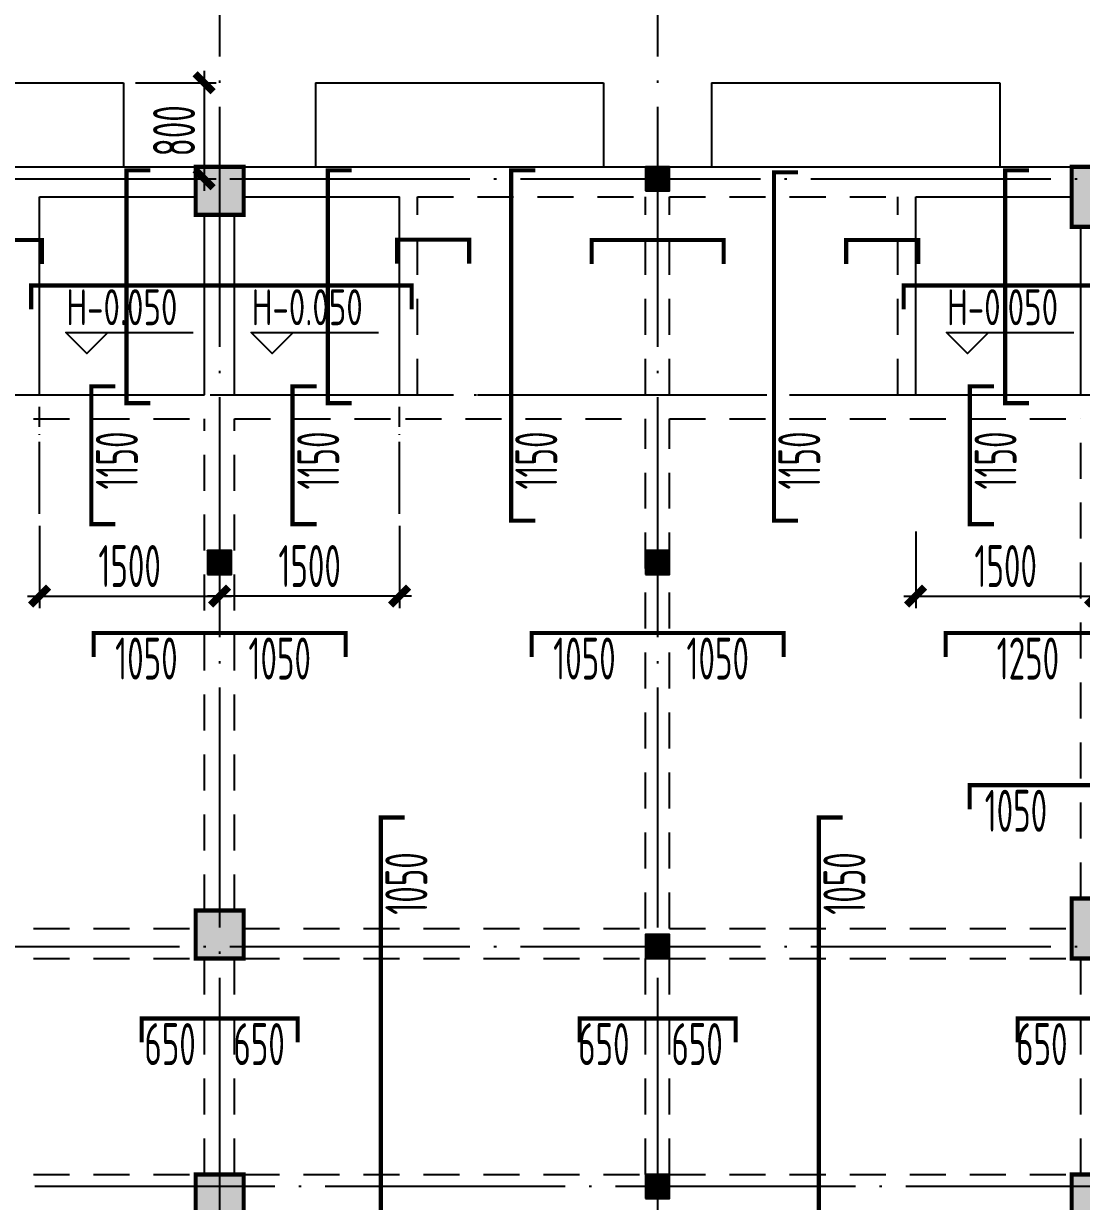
# Model space of a CAD drawing. Extents: x -472319 to -112444, y -516749 to -5704.
# Drawn here: x -286728 to -277913, y -240960 to -231141 of the extents above; entities that cross this region are included whole.
import ezdxf

# ---------------------------------------------------------------- set-up
doc = ezdxf.new("R2010")
doc.units = 0
doc.header["$LTSCALE"] = 100
doc.header["$MEASUREMENT"] = 0
for name, pattern in [('3', [5, 3, -2]), ('CENTER', [2, 1.25, -0.25, 0.25, -0.25]), ('DOTE', [2.42, 2, -0.2, 0.02, -0.2])]:
    doc.linetypes.add(name, pattern=pattern)
for name, color, linetype in [('1301', 24, 'Continuous'), ('1305', 1, 'Continuous'), ('1306', 94, 'Continuous'), ('COLUMN', 9, 'Continuous'), ('DOTE', 1, 'CENTER'), ('S_BEAM', 4, 'Continuous'), ('S_BEAMDASH', 134, '3'), ('S_CL', 2, 'Continuous'), ('坡道', 7, 'Continuous'), ('板标注', 221, 'Continuous')]:
    doc.layers.add(name, color=color, linetype=linetype)
doc.styles.add('HZ', font='tssdeng.shx', dxfattribs={"width": 0.6, "height": 350, "bigfont": 'a.shx'})
doc.styles.get("Standard").update_dxf_attribs({"font": 'tssdeng.shx', "width": 0.6, "bigfont": 'a.shx'})
doc.styles.add('TSSD_Rein', font='Tssdeng.shx', dxfattribs={"width": 0.7, "bigfont": 'hztxt.shx'})
doc.dimstyles.new('DIMN', dxfattribs={"dimtxt": 350, "dimasz": 150, "dimexe": 100, "dimexo": 100, "dimgap": 75, "dimtad": 1, "dimdec": 0, "dimzin": 0, "dimdsep": 46, "dimtxsty": 'HZ', "dimblk": 'ARCHTICK', "dimcen": 0.09, "dimdle": 100, "dimclrd": 3, "dimclre": 3, "dimclrt": 7, "dimazin": 2, "dimtfac": 1, "dimtdec": 0, "dimtmove": 2, "dimatfit": 3, "dimldrblk": 'ARCHTICK', "dimfxl": 1, "dimtolj": 1, "dimtzin": 0, "dimarcsym": 0})

# ---------------------------------------------------------------- blocks, each defined once
blk = doc.blocks.new('_ArchTick')
at = {"color": 0, "linetype": 'ByBlock', "const_width": 0.4}
blk.add_lwpolyline([(-0.5, -0.5), (0.5, 0.5)], dxfattribs=at)
blk = doc.blocks.new('*D1299')
at = {"layer": '1301', "color": 3, "lineweight": -2, "transparency": 16777216}
for p, q in [((-285223.5, -231534.9), (-285223.5, -232534.9)), ((-285793.8, -231634.9), (-285123.5, -231634.9)), ((-285793.8, -232434.9), (-285123.5, -232434.9))]:
    blk.add_line(p, q, dxfattribs=at)
at = {"layer": 'Defpoints', "color": 0, "transparency": 16777216}
for p in [(-285893.8, -231634.9), (-285893.8, -232434.9), (-285223.5, -232434.9)]:
    blk.add_point(p, dxfattribs=at)
at = {"layer": '1301', "color": 3, "lineweight": -2, "transparency": 16777216, "xscale": 150, "yscale": 150, "zscale": 150}
for p, rotation in [((-285223.5, -231634.9), 90), ((-285223.5, -232434.9), 270)]:
    blk.add_blockref('_ArchTick', p, dxfattribs=dict(at, rotation=rotation))
at = {"layer": '1301', "color": 7, "transparency": 16777216, "insert": (-285473.5, -232034.9), "char_height": 350, "attachment_point": 5, "rotation": 90, "style": 'HZ'}
blk.add_mtext('\\A1;800', dxfattribs=at)
blk = doc.blocks.new('*D2597')
at = {"layer": '1306', "color": 3, "lineweight": -2, "transparency": 16777216}
for p, q in [((-286593.8, -235329.1), (-286593.8, -236013.3)), ((-285093.8, -235375.4), (-285093.8, -236013.3)), ((-286693.8, -235913.3), (-284993.8, -235913.3))]:
    blk.add_line(p, q, dxfattribs=at)
at = {"layer": 'Defpoints', "color": 0, "transparency": 16777216}
for p in [(-286593.8, -235229.1), (-285093.8, -235275.4), (-285093.8, -235913.3)]:
    blk.add_point(p, dxfattribs=at)
at = {"layer": '1306', "color": 3, "lineweight": -2, "transparency": 16777216, "xscale": 150, "yscale": 150, "zscale": 150, "rotation": 180}
blk.add_blockref('_ArchTick', (-286593.8, -235913.3), dxfattribs=at)
at = {"layer": '1306', "color": 3, "lineweight": -2, "transparency": 16777216, "xscale": 150, "yscale": 150, "zscale": 150}
blk.add_blockref('_ArchTick', (-285093.8, -235913.3), dxfattribs=at)
at = {"layer": '1306', "color": 7, "transparency": 16777216, "insert": (-285843.8, -235663.3), "char_height": 350, "attachment_point": 5, "style": 'HZ'}
blk.add_mtext('\\A1;1500', dxfattribs=at)
blk = doc.blocks.new('*D2598')
at = {"layer": '1306', "color": 3, "lineweight": -2, "transparency": 16777216}
for p, q in [((-283593.8, -235329.1), (-283593.8, -236013.3)), ((-285093.8, -235375.4), (-285093.8, -236013.3)), ((-283493.8, -235913.3), (-285193.8, -235913.3))]:
    blk.add_line(p, q, dxfattribs=at)
at = {"layer": 'Defpoints', "color": 0, "transparency": 16777216}
for p in [(-283593.8, -235229.1), (-285093.8, -235275.4), (-285093.8, -235913.3)]:
    blk.add_point(p, dxfattribs=at)
at = {"layer": '1306', "color": 3, "lineweight": -2, "transparency": 16777216, "xscale": 150, "yscale": 150, "zscale": 150, "rotation": 180}
blk.add_blockref('_ArchTick', (-285093.8, -235913.3), dxfattribs=at)
at = {"layer": '1306', "color": 3, "lineweight": -2, "transparency": 16777216, "xscale": 150, "yscale": 150, "zscale": 150}
blk.add_blockref('_ArchTick', (-283593.8, -235913.3), dxfattribs=at)
at = {"layer": '1306', "color": 7, "transparency": 16777216, "insert": (-284343.8, -235663.3), "char_height": 350, "attachment_point": 5, "style": 'HZ'}
blk.add_mtext('\\A1;1500', dxfattribs=at)
blk = doc.blocks.new('*D2599')
at = {"layer": '1306', "color": 3, "lineweight": -2, "transparency": 16777216}
for p, q in [((-279293.8, -235375.4), (-279293.8, -236013.3)), ((-277793.8, -235375.4), (-277793.8, -236013.3)), ((-279393.8, -235913.3), (-277693.8, -235913.3))]:
    blk.add_line(p, q, dxfattribs=at)
at = {"layer": 'Defpoints', "color": 0, "transparency": 16777216}
for p in [(-279293.8, -235275.4), (-277793.8, -235275.4), (-277793.8, -235913.3)]:
    blk.add_point(p, dxfattribs=at)
at = {"layer": '1306', "color": 3, "lineweight": -2, "transparency": 16777216, "xscale": 150, "yscale": 150, "zscale": 150, "rotation": 180}
blk.add_blockref('_ArchTick', (-279293.8, -235913.3), dxfattribs=at)
at = {"layer": '1306', "color": 3, "lineweight": -2, "transparency": 16777216, "xscale": 150, "yscale": 150, "zscale": 150}
blk.add_blockref('_ArchTick', (-277793.8, -235913.3), dxfattribs=at)
at = {"layer": '1306', "color": 7, "transparency": 16777216, "insert": (-278543.8, -235663.3), "char_height": 350, "attachment_point": 5, "style": 'HZ'}
blk.add_mtext('\\A1;1500', dxfattribs=at)

msp = doc.modelspace()

# ---------------------------------------------------------------- hatches: boundary and pattern name
at = {"layer": 'COLUMN'}
h = msp.add_hatch(dxfattribs=at)
h.set_pattern_fill('ANSI31', color=0)
h.set_pattern_definition([(45, (-332581.33254, -46796.88947), (-0.08838834765, 0.08838834765), [])])
h.paths.add_polyline_path([(-281543.833, -232534.889), (-281343.833, -232534.889), (-281343.833, -232334.889), (-281543.833, -232334.889)])
h = msp.add_hatch(dxfattribs=at)
h.set_pattern_fill('ANSI31', color=0)
h.set_pattern_definition([(45, (-336231.33058, -49996.89093), (-0.08838834765, 0.08838834765), [])])
h.paths.add_polyline_path([(-285193.831, -235734.891), (-284993.831, -235734.891), (-284993.831, -235534.891), (-285193.831, -235534.891)])
h = msp.add_hatch(dxfattribs=at)
h.set_pattern_fill('ANSI31', color=0)
h.set_pattern_definition([(45, (-332581.33058, -49996.89093), (-0.08838834765, 0.08838834765), [])])
h.paths.add_polyline_path([(-281543.831, -235734.891), (-281343.831, -235734.891), (-281343.831, -235534.891), (-281543.831, -235534.891)])
h = msp.add_hatch(dxfattribs=at)
h.set_pattern_fill('ANSI31', color=0)
h.set_pattern_definition([(45, (-332581.33058, -53196.89045), (-0.08838834765, 0.08838834765), [])])
h.paths.add_polyline_path([(-281543.831, -238934.89), (-281343.831, -238934.89), (-281343.831, -238734.89), (-281543.831, -238734.89)])
h = msp.add_hatch(dxfattribs=at)
h.set_pattern_fill('ANSI31', color=0)
h.set_pattern_definition([(45, (-332581.33254, -55196.89045), (-0.08838834765, 0.08838834765), [])])
h.paths.add_polyline_path([(-281543.833, -240934.89), (-281343.833, -240934.89), (-281343.833, -240734.89), (-281543.833, -240734.89)])
at = {"layer": 'S_CL'}
h = msp.add_hatch(dxfattribs=at)
h.set_pattern_fill('ANSI31', color=256)
h.set_pattern_definition([(45, (114544.49969, 398805.50098), (-0.088388347648, 0.088388347648), [])])
h.paths.add_polyline_path([(-299493.831, -232834.889), (-299493.831, -232334.889), (-299893.831, -232334.889), (-299893.831, -232834.889)])
h.paths.add_polyline_path([(-299493.831, -238934.89), (-299493.831, -238534.89), (-299893.831, -238534.89), (-299893.831, -238934.89)])
h.paths.add_polyline_path([(-299493.831, -241134.89), (-299493.831, -240734.89), (-299893.831, -240734.89), (-299893.831, -241134.89)])
h.paths.add_polyline_path([(-299493.831, -247334.89), (-299493.831, -246834.89), (-299893.831, -246834.89), (-299893.831, -247334.89)])
h.paths.add_polyline_path([(-302393.831, -232834.889), (-302393.831, -232334.889), (-302793.831, -232334.889), (-302793.831, -232834.889)])
h.paths.add_polyline_path([(-302393.831, -238934.89), (-302393.831, -238534.89), (-302793.831, -238534.89), (-302793.831, -238934.89)])
h.paths.add_polyline_path([(-302393.831, -241134.89), (-302393.831, -240734.89), (-302793.831, -240734.89), (-302793.831, -241134.89)])
h.paths.add_polyline_path([(-302393.831, -247334.89), (-302393.831, -246834.89), (-302793.831, -246834.89), (-302793.831, -247334.89)])
h.paths.add_polyline_path([(-242793.829, -247334.89), (-242793.829, -246834.89), (-243193.829, -246834.89), (-243193.829, -247334.89)])
h.paths.add_polyline_path([(-245693.829, -247334.89), (-245693.829, -246834.89), (-246093.829, -246834.89), (-246093.829, -247334.89)])
h.paths.add_polyline_path([(-252993.829, -247334.89), (-252993.829, -246934.89), (-253393.829, -246934.89), (-253393.829, -247334.89)])
h.paths.add_polyline_path([(-260293.829, -247334.89), (-260293.829, -246934.89), (-260693.829, -246934.89), (-260693.829, -247334.89)])
h.paths.add_polyline_path([(-267593.829, -247334.89), (-267593.829, -246834.89), (-267993.829, -246834.89), (-267993.829, -247334.89)])
h.paths.add_polyline_path([(-277593.831, -247334.89), (-277593.831, -246834.89), (-277993.831, -246834.89), (-277993.831, -247334.89)])
h.paths.add_polyline_path([(-284893.831, -247334.89), (-284893.831, -246934.89), (-285293.831, -246934.89), (-285293.831, -247334.89)])
h.paths.add_polyline_path([(-292193.831, -247334.89), (-292193.831, -246934.89), (-292593.831, -246934.89), (-292593.831, -247334.89)])
h.paths.add_polyline_path([(-242793.829, -232834.889), (-242793.829, -232334.889), (-243193.829, -232334.889), (-243193.829, -232834.889)])
h.paths.add_polyline_path([(-242793.829, -238934.89), (-242793.829, -238534.89), (-243193.829, -238534.89), (-243193.829, -238934.89)])
h.paths.add_polyline_path([(-242793.829, -241134.89), (-242793.829, -240734.89), (-243193.829, -240734.89), (-243193.829, -241134.89)])
h.paths.add_polyline_path([(-245693.829, -232834.889), (-245693.829, -232334.889), (-246093.829, -232334.889), (-246093.829, -232834.889)])
h.paths.add_polyline_path([(-245693.829, -238934.89), (-245693.829, -238534.89), (-246093.829, -238534.89), (-246093.829, -238934.89)])
h.paths.add_polyline_path([(-245693.829, -241134.89), (-245693.829, -240734.89), (-246093.829, -240734.89), (-246093.829, -241134.89)])
h.paths.add_polyline_path([(-252993.829, -232734.889), (-252993.829, -232334.889), (-253393.829, -232334.889), (-253393.829, -232734.889)])
h.paths.add_polyline_path([(-260293.829, -232734.889), (-260293.829, -232334.889), (-260693.829, -232334.889), (-260693.829, -232734.889)])
h.paths.add_polyline_path([(-267593.829, -232734.889), (-267593.829, -232334.889), (-267993.829, -232334.889), (-267993.829, -232734.889)])
h.paths.add_polyline_path([(-270593.829, -232834.889), (-270593.829, -232334.889), (-270993.829, -232334.889), (-270993.829, -232834.889)])
h.paths.add_polyline_path([(-277593.831, -232834.889), (-277593.831, -232334.889), (-277993.831, -232334.889), (-277993.831, -232834.889)])
h.paths.add_polyline_path([(-284893.831, -232734.889), (-284893.831, -232334.889), (-285293.831, -232334.889), (-285293.831, -232734.889)])
h.paths.add_polyline_path([(-292193.831, -232734.889), (-292193.831, -232334.889), (-292593.831, -232334.889), (-292593.831, -232734.889)])
h.paths.add_polyline_path([(-260293.829, -238934.89), (-260293.829, -238534.89), (-260693.829, -238534.89), (-260693.829, -238934.89)])
h.paths.add_polyline_path([(-260293.829, -241134.89), (-260293.829, -240734.89), (-260693.829, -240734.89), (-260693.829, -241134.89)])
h.paths.add_polyline_path([(-267593.829, -238934.89), (-267593.829, -238534.89), (-267993.829, -238534.89), (-267993.829, -238934.89)])
h.paths.add_polyline_path([(-267593.829, -241134.89), (-267593.829, -240734.89), (-267993.829, -240734.89), (-267993.829, -241134.89)])
h.paths.add_polyline_path([(-270593.829, -238934.89), (-270593.829, -238434.89), (-270993.829, -238434.89), (-270993.829, -238934.89)])
h.paths.add_polyline_path([(-277593.831, -238934.89), (-277593.831, -238434.89), (-277993.831, -238434.89), (-277993.831, -238934.89)])
h.paths.add_polyline_path([(-277593.831, -241134.89), (-277593.831, -240734.89), (-277993.831, -240734.89), (-277993.831, -241134.89)])
h.paths.add_polyline_path([(-284893.831, -238934.89), (-284893.831, -238534.89), (-285293.831, -238534.89), (-285293.831, -238934.89)])
h.paths.add_polyline_path([(-284893.831, -241134.89), (-284893.831, -240734.89), (-285293.831, -240734.89), (-285293.831, -241134.89)])

# ---------------------------------------------------------------- linework, layer by layer
for p, q in [((-288293.829, -231634.89), (-285893.829, -231634.89)), ((-284293.829, -231634.89), (-281893.829, -231634.89)), ((-284293.829, -231634.89), (-284293.829, -232334.89)), ((-280993.829, -231634.89), (-278593.829, -231634.89)), ((-280993.829, -231634.89), (-280993.829, -232334.89))]:
    msp.add_line(p, q)
at = {"layer": '1305', "const_width": 35}
for points in [[(-285670.331, -234304.89), (-285870.331, -234304.89), (-285870.331, -232364.89), (-285670.331, -232364.89)], [(-283992.831, -234304.89), (-284192.831, -234304.89), (-284192.831, -232364.89), (-283992.831, -232364.89)], [(-282463.834, -235284.89), (-282663.834, -235284.89), (-282663.834, -232364.89), (-282463.834, -232364.89)], [(-280273.831, -235284.89), (-280473.831, -235284.89), (-280473.831, -232380.89), (-280273.831, -232380.89)], [(-278348.831, -234304.89), (-278548.831, -234304.89), (-278548.831, -232364.89), (-278348.831, -232364.89)], [(-287173.831, -233144.892), (-287173.831, -232944.892), (-286573.831, -232944.892), (-286573.831, -233144.892)], [(-283613.831, -233142.322), (-283613.831, -232942.322), (-283013.831, -232942.322), (-283013.831, -233142.322)], [(-281993.831, -233144.89), (-281993.831, -232944.89), (-280893.831, -232944.892), (-280893.831, -233144.892)], [(-279873.831, -233144.892), (-279873.831, -232944.892), (-279273.831, -232944.892), (-279273.831, -233144.892)], [(-286663.827, -233524.39), (-286663.827, -233324.39), (-283493.831, -233324.39), (-283493.831, -233524.39)], [(-279393.831, -233524.39), (-279393.831, -233324.39), (-277668.831, -233324.39), (-277668.831, -233524.39)], [(-285963.331, -235314.89), (-286163.331, -235314.89), (-286163.331, -234164.89), (-285963.331, -234164.89)], [(-284285.831, -235314.89), (-284485.831, -235314.89), (-284485.831, -234164.89), (-284285.831, -234164.89)], [(-278641.831, -235314.89), (-278841.831, -235314.89), (-278841.831, -234164.89), (-278641.831, -234164.89)], [(-286143.831, -236420.889), (-286143.831, -236220.889), (-284043.831, -236220.889), (-284043.831, -236420.889)], [(-282493.831, -236420.889), (-282493.831, -236220.889), (-280393.831, -236220.89), (-280393.831, -236420.89)], [(-279043.831, -236420.889), (-279043.831, -236220.889), (-276543.831, -236220.89), (-276543.831, -236420.89)], [(-278843.831, -237689.891), (-278843.831, -237489.891), (-276743.831, -237489.892), (-276743.831, -237689.892)], [(-283551.331, -241909.891), (-283751.331, -241909.891), (-283751.329, -237759.891), (-283551.329, -237759.891)], [(-279901.333, -241909.891), (-280101.333, -241909.891), (-280101.331, -237759.891), (-279901.331, -237759.891)], [(-285743.831, -239634.891), (-285743.831, -239434.891), (-284443.831, -239434.891), (-284443.831, -239634.891)], [(-282093.831, -239634.891), (-282093.831, -239434.891), (-280793.831, -239434.891), (-280793.831, -239634.891)], [(-278443.831, -239634.891), (-278443.831, -239434.891), (-277143.831, -239434.892), (-277143.831, -239634.892)]]:
    msp.add_lwpolyline(points, dxfattribs=at)
at = {"layer": 'COLUMN', "color": 0}
for points in [[(-281543.833, -232534.889), (-281343.833, -232534.889), (-281343.833, -232334.889), (-281543.833, -232334.889)], [(-285193.831, -235734.891), (-284993.831, -235734.891), (-284993.831, -235534.891), (-285193.831, -235534.891)], [(-281543.831, -235734.891), (-281343.831, -235734.891), (-281343.831, -235534.891), (-281543.831, -235534.891)], [(-281543.831, -238934.89), (-281343.831, -238934.89), (-281343.831, -238734.89), (-281543.831, -238734.89)], [(-281543.833, -240934.89), (-281343.833, -240934.89), (-281343.833, -240734.89), (-281543.833, -240734.89)]]:
    msp.add_lwpolyline(points, close=True, dxfattribs=at)
at = {"layer": 'DOTE', "linetype": 'DOTE', "ltscale": 10}
for p, q in [((-285093.829, -229415.242), (-285093.829, -251565.282)), ((-281443.829, -229415.242), (-281443.829, -251565.282)), ((-304367.647, -232434.89), (-241075.018, -232434.89)), ((-299693.829, -234234.89), (-277060, -234234.89)), ((-304367.647, -238834.89), (-241075.018, -238834.89)), ((-241075.018, -240834.89), (-304367.647, -240834.89))]:
    msp.add_line(p, q, dxfattribs=at)
at = {"layer": 'DOTE', "linetype": 'DOTE', "ltscale": 3}
for p, q in [((-286593.827, -235229.086), (-286593.827, -234334.889)), ((-283593.831, -235229.086), (-283593.831, -234334.889))]:
    msp.add_line(p, q, dxfattribs=at)
at = {"layer": 'S_BEAM'}
for p, q in [((-288743.831, -232334.889), (-286643.831, -232334.889)), ((-286643.831, -232334.889), (-285293.831, -232334.889)), ((-284893.831, -232334.889), (-283543.831, -232334.889)), ((-283543.831, -232334.889), (-281443.831, -232334.889)), ((-281443.831, -232334.889), (-279368.831, -232334.889)), ((-279368.831, -232334.889), (-277993.831, -232334.889)), ((-286593.831, -232584.889), (-285293.831, -232584.889)), ((-286593.831, -234234.889), (-286593.831, -232584.889)), ((-284893.831, -232584.889), (-283593.831, -232584.889)), ((-283593.831, -234234.889), (-283593.831, -232584.889)), ((-279293.831, -232584.889), (-277993.831, -232584.889)), ((-279293.831, -234234.889), (-279293.831, -232584.889)), ((-285218.831, -234234.889), (-285218.831, -232734.889)), ((-284968.831, -234234.889), (-284968.831, -232734.889)), ((-277918.831, -234234.889), (-277918.831, -232834.889)), ((-286593.831, -234234.889), (-285218.831, -234234.889)), ((-284968.831, -234234.889), (-283593.831, -234234.889)), ((-279293.831, -234234.889), (-277918.831, -234234.889))]:
    msp.add_line(p, q, dxfattribs=at)
at = {"layer": 'S_BEAMDASH'}
for p, q in [((-283443.831, -232584.889), (-281543.831, -232584.889)), ((-283443.831, -234234.889), (-283443.831, -232584.889)), ((-281543.831, -234234.889), (-281543.831, -232584.889)), ((-281343.831, -232584.889), (-279443.831, -232584.889)), ((-281343.831, -234234.889), (-281343.831, -232584.889)), ((-279443.831, -234234.889), (-279443.831, -232584.889)), ((-283443.831, -234234.889), (-281543.831, -234234.889)), ((-281343.831, -234234.889), (-279443.831, -234234.889)), ((-288643.831, -234434.889), (-286643.831, -234434.889)), ((-286643.831, -234434.889), (-285218.831, -234434.889)), ((-285218.831, -238534.89), (-285218.831, -234434.889)), ((-284968.831, -238534.89), (-284968.831, -234434.889)), ((-284968.831, -234434.889), (-283543.831, -234434.889)), ((-283543.831, -234434.889), (-281543.831, -234434.889)), ((-281543.831, -238684.89), (-281543.831, -234434.889)), ((-281343.831, -238684.89), (-281343.831, -234434.889)), ((-281343.831, -234434.889), (-279343.831, -234434.889)), ((-279343.831, -234434.889), (-277918.831, -234434.889)), ((-277918.831, -236934.89), (-277918.831, -234434.889)), ((-277918.831, -238434.89), (-277918.831, -236934.89)), ((-288643.831, -238684.89), (-285293.831, -238684.89)), ((-284893.831, -238684.89), (-281543.831, -238684.89)), ((-281343.831, -238684.89), (-277993.831, -238684.89)), ((-288643.831, -238934.89), (-285293.831, -238934.89)), ((-285218.831, -240734.89), (-285218.831, -238934.89)), ((-284968.831, -240734.89), (-284968.831, -238934.89)), ((-284893.831, -238934.89), (-281543.831, -238934.89)), ((-281543.831, -240734.89), (-281543.831, -238934.89)), ((-281343.831, -240734.89), (-281343.831, -238934.89)), ((-281343.831, -238934.89), (-277993.831, -238934.89)), ((-277918.831, -240734.89), (-277918.831, -238934.89)), ((-288643.831, -240734.89), (-285293.831, -240734.89)), ((-284893.831, -240734.89), (-281543.831, -240734.89)), ((-281343.831, -240734.89), (-277993.831, -240734.89))]:
    msp.add_line(p, q, dxfattribs=at)
at = {"layer": 'S_CL', "const_width": 35}
for points in [[(-284893.831, -232734.889), (-284893.831, -232334.889), (-285293.831, -232334.889), (-285293.831, -232734.889)], [(-277593.831, -232834.889), (-277593.831, -232334.889), (-277993.831, -232334.889), (-277993.831, -232834.889)], [(-277593.831, -238934.89), (-277593.831, -238434.89), (-277993.831, -238434.89), (-277993.831, -238934.89)], [(-284893.831, -238934.89), (-284893.831, -238534.89), (-285293.831, -238534.89), (-285293.831, -238934.89)], [(-284893.831, -241134.89), (-284893.831, -240734.89), (-285293.831, -240734.89), (-285293.831, -241134.89)], [(-277593.831, -241134.89), (-277593.831, -240734.89), (-277993.831, -240734.89), (-277993.831, -241134.89)]]:
    msp.add_lwpolyline(points, close=True, dxfattribs=at)
at = {"layer": '坡道'}
for p, q in [((-285893.829, -231634.89), (-285893.829, -232334.89)), ((-281893.829, -231634.89), (-281893.829, -232334.89)), ((-278593.829, -231634.89), (-278593.829, -232334.89))]:
    msp.add_line(p, q, dxfattribs=at)
at = {"layer": '板标注'}
for points in [[(-286025.193, -233716.322), (-286200.193, -233891.322), (-286375.193, -233716.322), (-285314.259, -233716.322)], [(-284480.693, -233716.322), (-284655.693, -233891.322), (-284830.693, -233716.322), (-283769.759, -233716.322)], [(-278686.693, -233716.322), (-278861.693, -233891.322), (-279036.693, -233716.322), (-277975.759, -233716.322)]]:
    msp.add_lwpolyline(points, dxfattribs=at)

# ---------------------------------------------------------------- texts
at = {"layer": '1306', "width": 0.6}
for s, p in [('1150', (-285774.932, -235024.89)), ('1150', (-284097.432, -235024.89)), ('1150', (-282280.432, -235024.89)), ('1150', (-280088.932, -235024.89)), ('1150', (-278453.432, -235024.89)), ('1050', (-283362.93, -238569.892)), ('1050', (-279712.932, -238569.892))]:
    msp.add_text(s, height=350, rotation=90, dxfattribs=at).set_placement(p)
for s, p in [('1050', (-285964.331, -236609.29)), ('1050', (-284853.831, -236609.29)), ('1050', (-282314.331, -236609.29)), ('1050', (-281203.831, -236609.29)), ('1250', (-278618.831, -236609.29)), ('1050', (-278718.831, -237878.292)), ('650', (-285720.831, -239823.292)), ('650', (-284978.831, -239823.292)), ('650', (-282106.331, -239823.292)), ('650', (-281328.831, -239823.292)), ('650', (-278456.331, -239823.292))]:
    msp.add_text(s, height=350, dxfattribs=at).set_placement(p)
at = {"layer": '板标注', "style": 'TSSD_Rein', "width": 0.7}
for p in [(-286371.611, -233655.411), (-284827.111, -233655.411), (-279033.111, -233655.411)]:
    msp.add_text('H-0.050', height=300, dxfattribs=at).set_placement(p)

# ---------------------------------------------------------------- dimensions: what is measured, and where the dimension line sits
at = {"layer": '1301', "color": 7}
dim = msp.add_linear_dim(base=(-285223.5, -232434.89), p1=(-285893.829, -231634.891), p2=(-285893.829, -232434.89), angle=90, dimstyle='DIMN', override={"dimfxl": 100}, dxfattribs=at)
dim.commit()
dim.dimension.update_dxf_attribs({"geometry": '*D1299', "text_midpoint": (-285473.5, -232034.891)})
at = {"layer": '1306', "color": 7}
for base, p1, p2, picture, middle in [((-285093.829, -235913.282), (-286593.827, -235229.086), (-285093.829, -235275.39), '*D2597', (-285843.828, -235663.282)), ((-277793.829, -235913.282), (-279293.827, -235275.39), (-277793.829, -235275.39), '*D2599', (-278543.828, -235663.282))]:
    dim = msp.add_linear_dim(base=base, p1=p1, p2=p2, angle=180, dimstyle='DIMN', override={"dimfxl": 100}, dxfattribs=at)
    dim.commit()
    dim.dimension.update_dxf_attribs({"geometry": picture, "text_midpoint": middle})
dim = msp.add_linear_dim(base=(-285093.829, -235913.282), p1=(-283593.831, -235229.086), p2=(-285093.829, -235275.39), dimstyle='DIMN', override={"dimfxl": 100}, dxfattribs=at)
dim.commit()
dim.dimension.update_dxf_attribs({"geometry": '*D2598', "text_midpoint": (-284343.83, -235663.282)})

doc.saveas('drawing.dxf')
